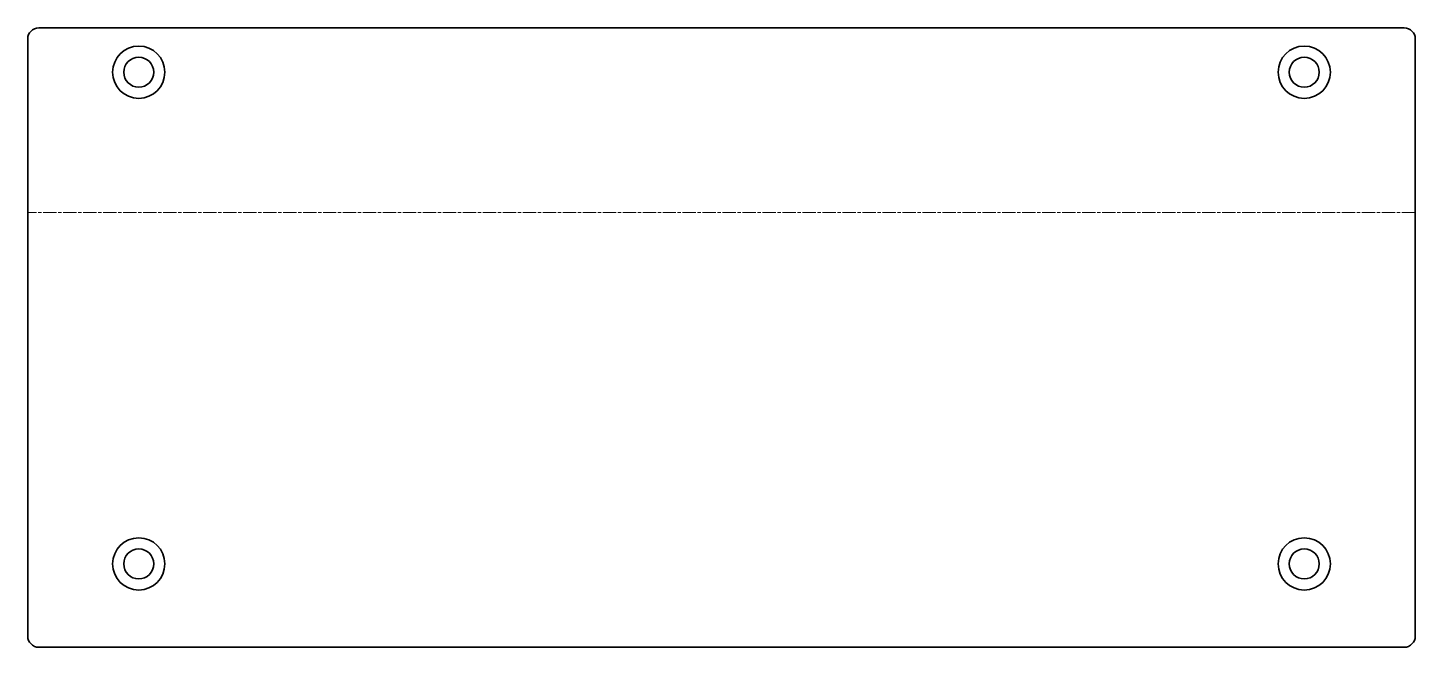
# Model space of a CAD drawing. Header units: inches. Extents: x 0 to 250, y 0 to 112.
import ezdxf

# ---------------------------------------------------------------- set-up
doc = ezdxf.new("R2010")
doc.units = ezdxf.units.IN
doc.header["$MEASUREMENT"] = 0
doc.linetypes.add('Chain', pattern=[13.68, 9.12, -1.14, 2.28, -1.14])
doc.layers.add('SIMUMAK Bend Centerline (ISO)', color=7, linetype='Chain', lineweight=9)
doc.layers.add('SIMUMAK Visible (ISO)', color=7, linetype='Continuous', lineweight=35)

# ---------------------------------------------------------------- blocks, each defined once
blk = doc.blocks.new('AMB-03-PROTSUE01_Sheet_AMB-03-PROTSUE01 (desplegada)')
at = {"layer": 'SIMUMAK Bend Centerline (ISO)', "ltscale": 0.263158}
blk.add_line((125, 22.5), (-125, 22.5), dxfattribs=at)
at = {"layer": 'SIMUMAK Visible (ISO)'}
for p, q in [((-123, 55.76), (123, 55.76)), ((-125, -53.76), (-125, 53.76)), ((125, 53.76), (125, -53.76)), ((-123, -55.76), (123, -55.76))]:
    blk.add_line(p, q, dxfattribs=at)
for centre, radius in [((-105, 47.76), 4.7), ((-105, 47.76), 2.7), ((105, 47.76), 4.7), ((105, 47.76), 2.7), ((-105, -40.76), 4.7), ((105, -40.76), 4.7), ((-105, -40.76), 2.7), ((105, -40.76), 2.7)]:
    blk.add_circle(centre, radius, dxfattribs=at)
at = {"layer": 'SIMUMAK Visible (ISO)', "extrusion": (0, 0, -1)}
for centre, start, end in [((123, 53.76), 0, 90), ((-123, 53.76), 90, 180), ((123, -53.76), 270, 360), ((-123, -53.76), 180, 270)]:
    blk.add_arc(centre, 2, start, end, dxfattribs=at)

msp = doc.modelspace()

# ---------------------------------------------------------------- block references
msp.add_blockref('AMB-03-PROTSUE01_Sheet_AMB-03-PROTSUE01 (desplegada)', (125, 55.76))

doc.saveas('drawing.dxf')
